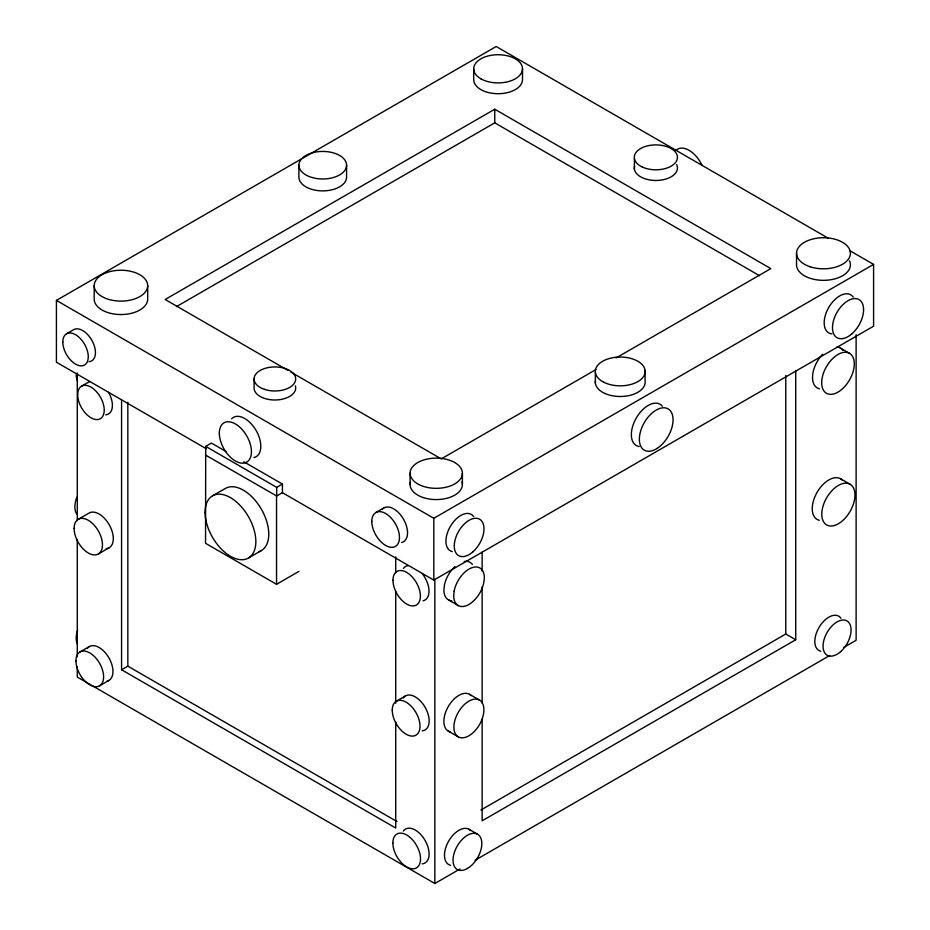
<?xml version="1.0" encoding="UTF-8"?>
<svg xmlns="http://www.w3.org/2000/svg" width="930" height="930" viewBox="0 0 930 930"><rect width="100%" height="100%" fill="white"/><g stroke="black" fill="none" stroke-linecap="round" stroke-linejoin="round"><path stroke-width="1.4" d="M206.425 448.818L56.416 362.212L56.416 300.402L496.19 46.5L828.293 238.243M66.53 333.8L73.691 329.662A18.03 10.404 60 0 1 92.814 342.147A18.03 10.404 60 0 1 89.071 361.7M616.102 357.934L770.831 268.607L494.748 109.217L165.168 299.495L288.149 370.5M176.491 306.598L494.748 122.841L759.531 275.71M81.561 386.194L89.733 381.474M78.271 519.289L89.106 513.034A20.041 11.567 60 0 1 110.368 526.926A20.041 11.567 60 0 1 106.206 548.654M298.925 571.38L276.547 584.296L205.553 543.306L205.704 446.377L211.424 443.075L226.374 451.713M98.313 554.001L109.147 547.747M212.505 495.864L225.432 488.401A35.91 20.727 60 0 1 262.469 511.186A35.91 20.727 60 0 1 258.831 551.676M205.704 446.377L276.71 487.378L282.429 484.077L282.429 492.691L433.81 580.099L873.584 326.198L873.584 264.387L849.683 250.589M282.429 492.691L276.547 496.085L276.547 584.296M79.992 651.942L89.338 646.548M248.415 558.047L261.33 550.595M595.967 369.559L441.239 458.885L290.648 371.954M375.871 512.535L383.927 507.885M121.574 400.005L121.574 669.763L127.829 666.159L396.947 821.527M99.557 685.829L108.903 680.423M56.416 300.402L433.81 518.289L873.584 264.387M396.32 701.208L405.468 695.931M480.961 809.995L785.769 634.016L795.72 639.759L795.72 371.082M795.72 639.759L482.135 820.806L482.135 719.146M77.283 666.926L77.283 677.063L434.845 883.5L459.99 868.98M475.079 860.262L829.711 655.522M843.545 647.536L856.123 640.282L856.123 334.73M840.36 348.053L849.52 353.342A23.052 13.311 -60 0 1 842.208 389.054A23.052 13.311 -60 0 1 822.236 377.522A23.052 13.311 -60 0 1 849.52 353.342M840.569 478.764L850.101 484.274A23.471 13.555 -60 0 1 842.661 520.637A23.471 13.555 -60 0 1 822.341 508.896A23.471 13.555 -60 0 1 850.101 484.274M243.811 461.78L282.429 484.077M205.553 455.096L276.71 495.992L276.71 487.378M448.609 599.978L458.397 605.639M469.487 694.303L479.508 700.081A21.227 12.253 -60 0 1 472.777 732.968A21.227 12.253 -60 0 1 454.398 722.354A21.227 12.253 -60 0 1 479.508 700.081M448.272 731.073L458.281 736.851M469.022 829.281L477.578 834.222M121.574 669.763L395.727 828.037L395.727 722.168M796.533 253.262L796.533 264.771A26.947 15.554 0 0 0 826.991 280.197A26.947 15.554 0 0 0 849.497 260.749M785.769 375.499L785.769 634.016M645.106 370.419L645.106 381.102A24.924 14.392 0 0 1 619.81 396.505A24.924 14.392 0 0 1 595.444 380.614M634.423 158.693L634.423 169.353M595.374 372.453L595.374 383.125M522.509 68.82L522.509 79.62A24.413 14.09 0 0 1 498.096 93.709A24.413 14.09 0 0 1 473.696 79.62L473.696 68.82M494.748 109.217L494.748 122.841M482.135 552.129L482.135 571.008M482.135 586.981L482.135 703.173M462.408 473.231A26.156 15.101 0 0 1 423.173 486.309A26.156 15.101 0 0 1 423.173 460.152A26.156 15.101 0 0 1 462.408 473.231L462.408 484.472M434.845 579.402L434.845 883.5M433.81 518.289L433.81 580.099M410.095 473.231L410.095 484.472M395.727 556.838L395.727 572.787M395.727 591.643L395.727 703.312M346.588 165.203A23.843 13.764 0 0 1 310.818 177.13A23.843 13.764 0 0 1 310.818 153.276A23.843 13.764 0 0 1 346.588 165.203L346.588 177.119A23.843 13.764 0 0 1 322.745 190.882A23.843 13.764 0 0 1 298.902 177.119L298.902 165.203M254.076 378.963L254.076 387.973A20.809 12.02 0 0 0 276.698 399.947A20.809 12.02 0 0 0 295.38 385.88M147.696 285.661A26.761 15.45 0 0 1 107.566 299.042A26.761 15.45 0 0 1 107.566 272.292A26.761 15.45 0 0 1 147.696 285.661L147.696 299.1A26.761 15.45 0 0 1 120.935 314.538A26.761 15.45 0 0 1 94.186 299.1L94.186 285.661M127.829 402.202L127.829 666.159M77.283 372.965L77.283 520.672M77.283 539.493L77.283 656.789M452.271 551.595A21.018 12.136 -60 0 1 450.748 525.764A21.018 12.136 -60 0 1 473.661 516.603M831.955 333.882A21.995 12.695 -60 0 1 828.735 307.493A21.995 12.695 -60 0 1 853.194 297.089M639.236 446.54A23.82 13.752 -60 0 1 636.213 418.14A23.82 13.752 -60 0 1 662.346 406.166M450.666 865.319A20.355 11.753 -60 0 1 448.667 841.115A20.355 11.753 -60 0 1 470.638 830.56M450.271 731.852A21.227 12.253 -60 0 1 448.272 706.556A21.227 12.253 -60 0 1 471.173 695.652M451.829 600.861A21.669 12.509 -60 0 1 443.912 590.283L444.354 585.435A21.669 12.509 -60 0 1 454.979 566.556M464.186 561.488A21.669 12.509 -60 0 1 472.347 564.382M836.977 347.006A23.052 13.311 -60 0 1 842.952 350.447M819.481 388.833A23.052 13.311 -60 0 1 812.622 375.325A23.052 13.311 -60 0 1 822.597 354.225M819.318 520.288A23.471 13.555 -60 0 1 817.098 492.319A23.471 13.555 -60 0 1 842.429 480.252M820.795 651.233A19.809 11.439 -60 0 1 819.365 626.878A19.809 11.439 -60 0 1 840.964 618.241M403.399 568.486A19.402 11.195 60 0 1 408.421 565.591M422.139 573.508A19.402 11.195 60 0 1 423.138 600.78M403.26 697.977A19.623 11.334 60 0 1 425.091 707.253A19.623 11.334 60 0 1 422.22 730.806M403.295 831.106A19.565 11.3 60 0 1 425.057 840.371A19.565 11.3 60 0 1 422.197 863.842M108.508 392.309A18.774 10.835 60 0 1 105.764 414.838M87.141 648.582A19.565 11.3 60 0 1 108.473 657.103A19.565 11.3 60 0 1 107.055 681.155M77.527 380.905A19.646 11.346 -60 0 1 76.225 374.871M76.853 514.29A20.925 12.078 -60 0 1 76.853 497.213M77.469 644.048A19.309 11.148 -60 0 1 77.597 630.331M382.37 509.129A19.565 11.3 60 0 1 403.492 519.184A19.565 11.3 60 0 1 401.632 542.492M231.617 418.825A22.704 13.113 60 0 1 256.122 430.497A22.704 13.113 60 0 1 253.971 457.548M676.587 164.54A21.576 12.45 0 0 1 657.254 180.443A21.576 12.45 0 0 1 634.551 166.098M462.001 481.845A26.156 15.101 0 0 1 436.251 499.573A26.156 15.101 0 0 1 410.49 481.845M676.215 150.195A22.913 13.229 60 0 1 702.092 165.447M454.142 591.096L453.7 595.944A21.669 12.509 -60 0 0 469.313 604.268C478.125 598.409 483.995 588.167 484.344 577.553A21.669 12.509 -60 0 0 470.72 568.183A21.669 12.509 -60 0 0 454.142 591.096M840.685 651.616A19.809 11.439 -60 0 0 846.974 620.926A19.809 11.439 -60 0 0 823.527 641.712A19.809 11.439 -60 0 0 840.685 651.616M467.488 868.457A20.355 11.753 -60 0 0 479.868 836.326A20.355 11.753 -60 0 0 454.944 850.822A20.355 11.753 -60 0 0 467.488 868.457M77.678 394.785A18.774 10.835 60 0 0 97.592 419.558A18.774 10.835 60 0 0 97.592 393.006A18.774 10.835 60 0 0 77.678 394.785M74.121 528.473A20.041 11.567 60 0 0 95.372 554.908A20.041 11.567 60 0 0 95.372 526.566A20.041 11.567 60 0 0 74.121 528.473M75.946 660.893A19.565 11.3 60 0 0 96.697 686.712A19.565 11.3 60 0 0 96.697 659.044A19.565 11.3 60 0 0 75.946 660.893M392.855 842.987A19.565 11.3 60 0 0 413.606 868.794A19.565 11.3 60 0 0 413.606 841.127A19.565 11.3 60 0 0 392.855 842.987M392.251 710.195A19.623 11.334 60 0 0 413.071 736.083A19.623 11.334 60 0 0 413.071 708.335A19.623 11.334 60 0 0 392.251 710.195M392.96 580.308A19.402 11.195 60 0 0 413.536 605.907A19.402 11.195 60 0 0 413.536 578.472A19.402 11.195 60 0 0 392.96 580.308M472.975 551.781A21.018 12.136 -60 0 0 479.636 519.231A21.018 12.136 -60 0 0 454.77 541.272A21.018 12.136 -60 0 0 472.975 551.781M852.066 333.661A21.995 12.695 -60 0 0 859.029 299.588A21.995 12.695 -60 0 0 833.013 322.663A21.995 12.695 -60 0 0 852.066 333.661M62.798 342.042A18.03 10.404 60 0 0 81.91 365.827A18.03 10.404 60 0 0 81.91 340.345A18.03 10.404 60 0 0 62.798 342.042M371.814 521.498A19.565 11.3 60 0 0 392.565 547.305A19.565 11.3 60 0 0 392.565 519.638A19.565 11.3 60 0 0 371.814 521.498M205.065 512.302A35.91 20.727 60 0 0 243.149 559.674A35.91 20.727 60 0 0 243.149 508.896A35.91 20.727 60 0 0 205.065 512.302M480.833 78.783A24.413 14.09 0 0 0 521.672 72.47A24.413 14.09 0 0 0 491.784 55.207A24.413 14.09 0 0 0 480.833 78.783M642.351 167.051A21.576 12.45 0 0 0 677.191 159.263A21.576 12.45 0 0 0 648.071 145.731A21.576 12.45 0 0 0 642.351 167.051M810.007 266.736A26.947 15.554 0 0 0 850.415 253.262A26.947 15.554 0 0 0 810.007 239.801A26.947 15.554 0 0 0 810.007 266.736M603.896 382.3A24.924 14.392 0 0 0 644.711 374.174A24.924 14.392 0 0 0 612.114 357.829A24.924 14.392 0 0 0 603.896 382.3M264.48 389.368A20.809 12.02 0 0 0 295.694 378.963A20.809 12.02 0 0 0 264.48 368.547A20.809 12.02 0 0 0 264.48 389.368M219.329 433.194A22.704 13.113 60 0 0 243.416 463.152A22.704 13.113 60 0 0 243.416 431.043A22.704 13.113 60 0 0 219.329 433.194M657.045 448.469A23.82 13.752 -60 0 0 670.356 410.793A23.82 13.752 -60 0 0 641.212 429.3A23.82 13.752 -60 0 0 657.045 448.469"/></g></svg>
